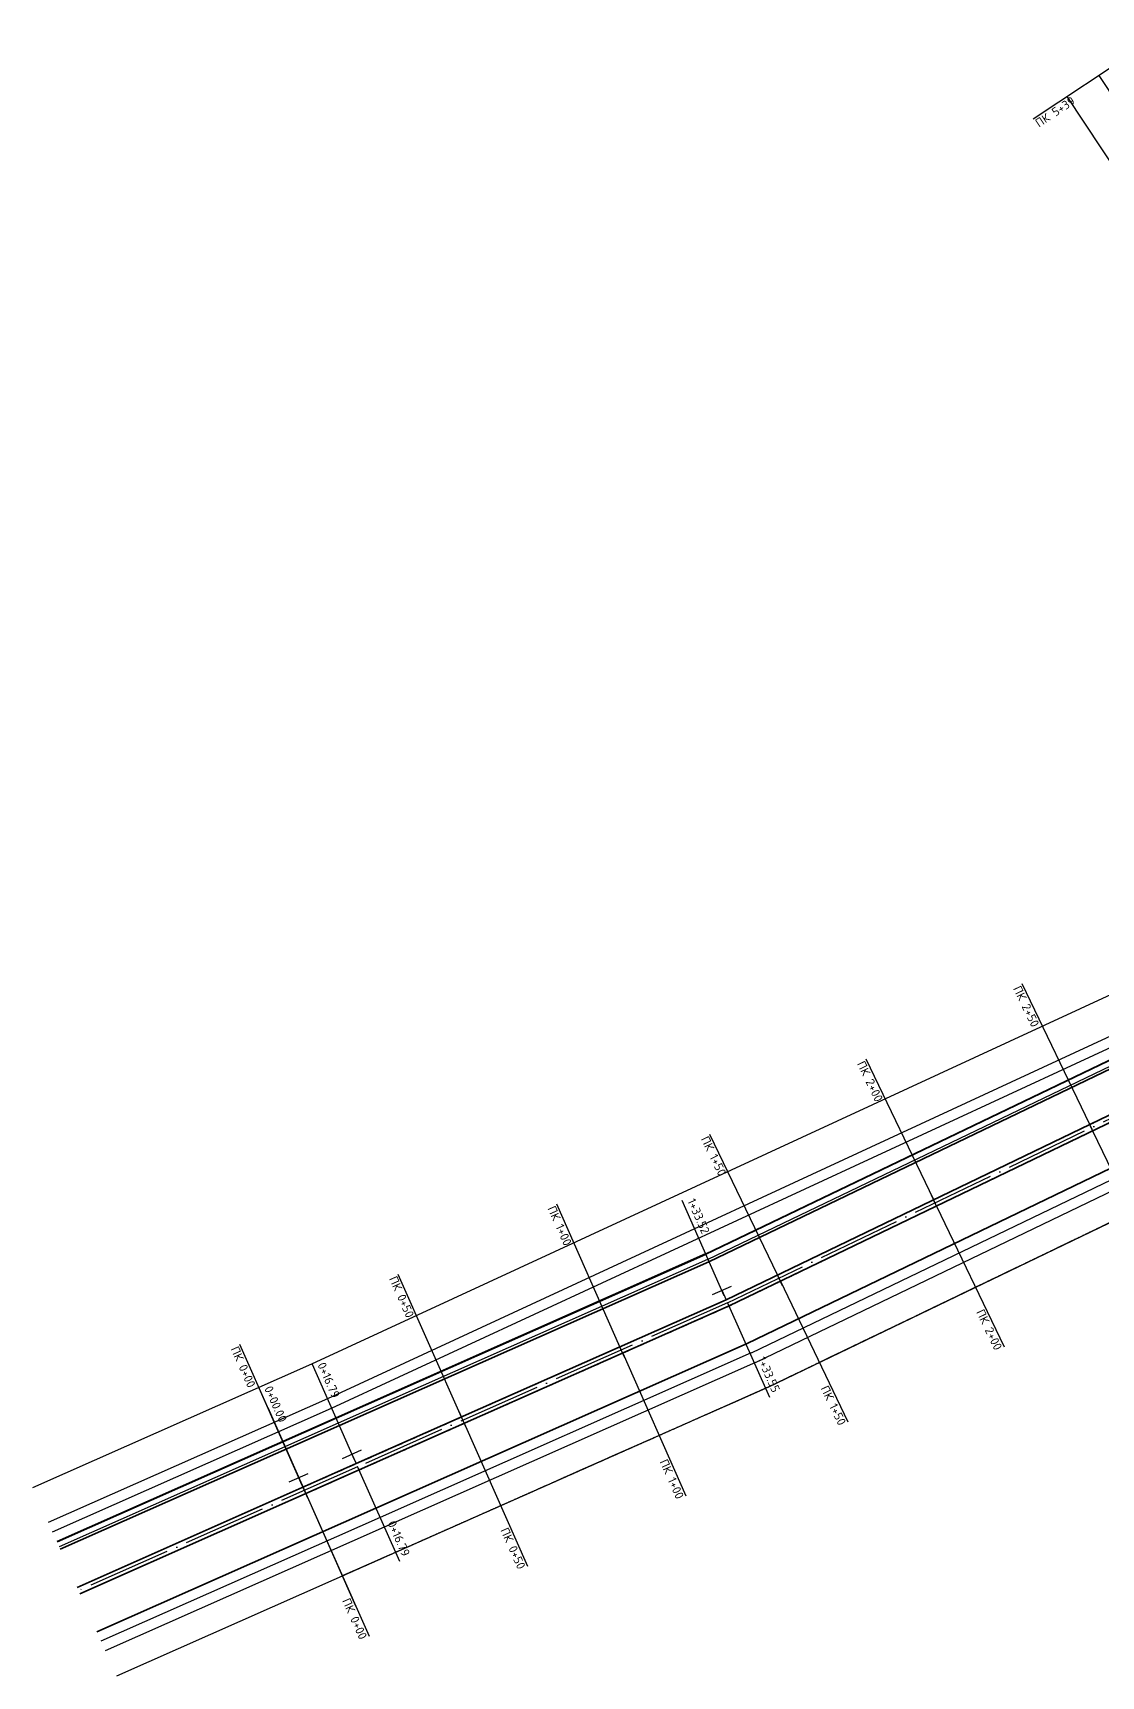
# Model space of a CAD drawing. Header units: metres. Extents: x 3784 to 6278, y 2136 to 3282.
# Drawn here: x 3783.8 to 4092.1, y 2136.1 to 2610 of the extents above; entities that cross this region are included whole.
import ezdxf

# ---------------------------------------------------------------- set-up
doc = ezdxf.new("R2010")
doc.units = ezdxf.units.M
for name, pattern in [('ACAD_ISO04W100', [30, 24, -3, 0, -3]), ('CENTER', [2, 1.25, -0.25, 0.25, -0.25]), ('HIDDEN', [0.375, 0.25, -0.125])]:
    doc.linetypes.add(name, pattern=pattern)
for name, color, linetype in [('C-ROAD-CORR', 5, 'Continuous'), ('C-ROAD-LINE', 1, 'Continuous'), ('C-ROAD-TEXT', 11, 'Continuous'), ('дорога', 7, 'Continuous'), ('Трасса_Броварський проспект_1-C-ROAD-TEXT', 1, 'Continuous'), ('Трасса_Броварський проспект_2-C-ROAD-TEXT', 11, 'Continuous'), ('Трасса_естакада-C-ROAD-TEXT', 11, 'Continuous')]:
    doc.layers.add(name, color=color, linetype=linetype)
doc.styles.add('СПДС', font='isocpeur.ttf')

# ---------------------------------------------------------------- blocks, each defined once
blk = doc.blocks.new('НачКонКруговой')
for points in [[(-1.5, 1.5), (1.5, 1.5)], [(0, 1.5), (0, 0)]]:
    blk.add_lwpolyline(points)

msp = doc.modelspace()

# ---------------------------------------------------------------- linework, layer by layer
at = {"layer": 'C-ROAD-CORR', "color": 5, "linetype": 'Continuous', "lineweight": -3}
msp.add_polyline3d([(4095, 2267.08, 108.16), (4091.89, 2265.59, 108.24), (4087.38, 2263.42, 108.34), (4085.99, 2262.75, 108.36), (4082.88, 2261.25, 108.43), (4078.37, 2259.08, 108.5), (4076.98, 2258.41, 108.53), (4073.87, 2256.91, 108.57), (4069.36, 2254.74, 108.63), (4067.97, 2254.07, 108.65), (4064.86, 2252.58, 108.68), (4063.71, 2252.02, 108.69), (4058.96, 2249.74, 108.74), (4055.84, 2248.24, 108.77), (4049.95, 2245.4, 108.82), (4040.94, 2241.06, 108.91), (4037.82, 2239.56, 108.94), (4031.93, 2236.73, 108.99), (4023.12, 2232.49, 109.07), (4022.91, 2232.39, 109.08), (4019.8, 2230.89, 109.1), (4015.3, 2228.72, 109.13), (4013.9, 2228.05, 109.14), (4010.79, 2226.55, 109.15), (4006.29, 2224.38, 109.16), (4004.89, 2223.71, 109.16), (4004.14, 2223.35, 109.16), (4001.78, 2222.22, 109.16), (3997.28, 2220.05, 109.15), (3996, 2219.43, 109.15), (3996, 2219.43, 109.15), (3995.59, 2219.25, 109.15), (3995.48, 2219.2, 109.15), (3995.22, 2219.09, 109.15), (3991.97, 2217.65, 109.13), (3987.4, 2215.62, 109.1), (3986.34, 2215.15, 109.09), (3982.83, 2213.6, 109.06), (3978.26, 2211.57, 109.01), (3977.19, 2211.1, 109), (3973.69, 2209.55, 108.95), (3969.12, 2207.52, 108.88), (3968.05, 2207.05, 108.86), (3964.55, 2205.49, 108.8), (3961.84, 2204.29, 108.75), (3958.91, 2203, 108.69), (3950.13, 2199.11, 108.51), (3949.77, 2198.94, 108.51), (3946.26, 2197.39, 108.43), (3941.69, 2195.37, 108.33), (3940.62, 2194.89, 108.3), (3937.12, 2193.34, 108.21), (3932.55, 2191.31, 108.09), (3931.48, 2190.84, 108.06), (3927.98, 2189.29, 107.95), (3923.4, 2187.26, 107.81), (3922.34, 2186.79, 107.77), (3918.83, 2185.24, 107.66), (3914.26, 2183.21, 107.49), (3913.2, 2182.74, 107.45), (3909.69, 2181.19, 107.32), (3905.12, 2179.16, 107.13), (3904.05, 2178.69, 107.09), (3903.54, 2178.46, 107.07), (3894.91, 2174.64, 106.7), (3891.41, 2173.08, 106.55), (3888.47, 2171.78, 106.43), (3885.77, 2170.58, 106.31), (3876.62, 2166.53, 105.93), (3873.12, 2164.98, 105.78)], dxfattribs=at)
at = {"layer": 'C-ROAD-CORR', "color": 160, "linetype": 'HIDDEN', "lineweight": -3}
msp.add_polyline3d([(4095, 2267.08, 108.11), (4091.89, 2265.59, 108.19), (4087.38, 2263.42, 108.29), (4085.99, 2262.75, 108.31), (4082.88, 2261.25, 108.38), (4078.37, 2259.08, 108.45), (4076.98, 2258.41, 108.48), (4073.87, 2256.91, 108.52), (4069.36, 2254.74, 108.58), (4067.97, 2254.07, 108.6), (4064.86, 2252.58, 108.63), (4063.71, 2252.02, 108.64), (4058.96, 2249.74, 108.69), (4055.84, 2248.24, 108.72), (4049.95, 2245.4, 108.77), (4040.94, 2241.06, 108.86), (4037.82, 2239.56, 108.89), (4031.93, 2236.73, 108.94), (4023.12, 2232.49, 109.02), (4022.91, 2232.39, 109.03), (4019.8, 2230.89, 109.05), (4015.3, 2228.72, 109.08), (4013.9, 2228.05, 109.09), (4010.79, 2226.55, 109.1), (4006.29, 2224.38, 109.11), (4004.89, 2223.71, 109.11), (4004.14, 2223.35, 109.11), (4001.78, 2222.22, 109.11), (3997.28, 2220.05, 109.1), (3996, 2219.43, 109.1), (3996, 2219.43, 109.1), (3995.59, 2219.25, 109.1), (3995.48, 2219.2, 109.1), (3995.22, 2219.09, 109.1), (3991.97, 2217.65, 109.08), (3987.4, 2215.62, 109.05), (3986.34, 2215.15, 109.04), (3982.83, 2213.6, 109.01), (3978.26, 2211.57, 108.96), (3977.19, 2211.1, 108.95), (3973.69, 2209.55, 108.9), (3969.12, 2207.52, 108.83), (3968.05, 2207.05, 108.81), (3964.55, 2205.49, 108.75), (3961.84, 2204.29, 108.7), (3958.91, 2203, 108.64), (3950.13, 2199.11, 108.46), (3949.77, 2198.94, 108.46), (3946.26, 2197.39, 108.38), (3941.69, 2195.37, 108.28), (3940.62, 2194.89, 108.25), (3937.12, 2193.34, 108.16), (3932.55, 2191.31, 108.04), (3931.48, 2190.84, 108.01), (3927.98, 2189.29, 107.9), (3923.4, 2187.26, 107.76), (3922.34, 2186.79, 107.72), (3918.83, 2185.24, 107.61), (3914.26, 2183.21, 107.44), (3913.2, 2182.74, 107.4), (3909.69, 2181.19, 107.27), (3905.12, 2179.16, 107.08), (3904.05, 2178.69, 107.04), (3903.54, 2178.46, 107.02), (3894.91, 2174.64, 106.65), (3891.41, 2173.08, 106.5), (3888.47, 2171.78, 106.38), (3885.77, 2170.58, 106.26), (3876.62, 2166.53, 105.88), (3873.12, 2164.98, 105.73)], dxfattribs=at)
at = {"layer": 'C-ROAD-LINE', "color": 1, "linetype": 'CENTER', "lineweight": 30, "flags": 128}
for points in [[(3861.78, 2190.58), (3877.12, 2197.38), (3983.86, 2244.66), (4113.18, 2306.91), (4207.2, 2351.91), (4321.34, 2402.9), (4420.2, 2448.78), (4499.9, 2483.77), (4601.19, 2525.51), (4609.82, 2529.34)], [(3862.59, 2188.75), (3877.94, 2195.55), (3984.7, 2242.85), (4114.05, 2305.11), (4208.04, 2350.1), (4322.17, 2401.08), (4421.04, 2446.96), (4500.69, 2481.92), (4601.98, 2523.68), (4610.63, 2527.51)]]:
    msp.add_lwpolyline(points, dxfattribs=at)
at = {"layer": 'C-ROAD-TEXT', "color": 11, "linetype": 'Continuous', "lineweight": -3}
for p, q in [((3983.35, 2245.81), (3971.2, 2273.23)), ((3984.19, 2243.99), (3996.34, 2216.56)), ((3876.62, 2198.52), (3864.47, 2225.95)), ((3861.27, 2191.72), (3849.12, 2219.15)), ((3877.43, 2196.69), (3889.58, 2169.27))]:
    msp.add_line(p, q, dxfattribs=at)
at = {"layer": 'дорога'}
for points in [[(3978.51, 2256.24), (4107.1, 2317.99, 0.024423), (4108.56, 2318.78), (4134.26, 2334.36, -0.024736), (4135.73, 2335.16), (4191.68, 2361.94, 0.291364), (4201.34, 2377.44), (4201.15, 2396.28), (4198.69, 2407.99), (4188.77, 2439.19), (4176.26, 2474.15), (4166.66, 2497.04), (4157.42, 2511.41), (4132.91, 2549.24), (4097.88, 2602.03)], [(4091.42, 2597.74), (4126.43, 2544.99), (4150.91, 2507.21), (4159.77, 2493.42), (4169.03, 2471.34), (4181.42, 2436.71), (4191.19, 2406.01), (4193.41, 2395.44), (4193.54, 2382.3, -0.291365), (4183.88, 2366.8), (4132.68, 2342.29, 0.024301), (4131.23, 2341.51), (4104.28, 2325.22, -0.027527), (4102.63, 2324.35), (3868.82, 2216.12), (3788.28, 2180.44)], [(4096.63, 2601.2), (4131.65, 2548.42), (4156.16, 2510.6), (4165.33, 2496.34), (4174.86, 2473.6), (4187.34, 2438.71), (4197.24, 2407.61), (4199.66, 2396.12), (4199.83, 2378.38, -0.291365), (4190.17, 2362.88), (4135.21, 2336.57, 0.024591), (4133.74, 2335.78), (4107.71, 2320.01, -0.02431), (4106.26, 2319.22), (3977.86, 2257.59)], [(3783.82, 2190.5), (3864.37, 2226.18), (4096.33, 2333.37, 0.028386), (4098.03, 2334.28), (4125.28, 2350.85, -0.025003), (4126.78, 2351.66), (4172.81, 2373.7, 0.291364), (4182.47, 2389.2), (4182.42, 2394.24), (4180.54, 2403.21), (4171, 2433.19), (4158.77, 2467.36), (4150, 2488.28), (4141.67, 2501.25), (4117.23, 2538.96), (4082.26, 2591.66)], [(3789.49, 2177.7), (3870.04, 2213.38), (4104.32, 2321.87, 0.027559), (4105.98, 2322.75), (4132.51, 2338.8, -0.024374), (4133.97, 2339.58), (4186.87, 2364.9)]]:
    msp.add_lwpolyline(points, format="xyb", dxfattribs=at)
at = {"layer": 'дорога', "ltscale": 0.5}
msp.add_lwpolyline([(3977.75, 2257.82), (4106.11, 2319.43, 0.02432), (4107.57, 2320.21), (4133.65, 2336.02, -0.024595), (4135.12, 2336.81), (4189.92, 2363.04, 0.291365), (4199.58, 2378.54), (4199.41, 2396.09), (4197, 2407.54), (4187.11, 2438.63), (4174.63, 2473.51), (4165.1, 2496.22), (4155.95, 2510.47), (4131.45, 2548.28), (4096.42, 2601.06)], format="xyb", dxfattribs=at)
at = {"layer": 'дорога', "color": 7, "lineweight": 35}
msp.add_lwpolyline([(4135.22, 2334.09), (4108.99, 2318.16, -0.024491), (4107.53, 2317.37), (3978.84, 2255.56)], format="xyb", dxfattribs=at)
at = {"layer": 'дорога', "lineweight": 35}
for points in [[(3983.86, 2244.66), (4113.18, 2306.91)], [(3984.7, 2242.85), (4114.05, 2305.11)], [(3983.86, 2244.66), (3877.12, 2197.38), (3796.58, 2161.7)], [(3984.7, 2242.85), (3877.94, 2195.55), (3797.39, 2159.87)]]:
    msp.add_lwpolyline(points, dxfattribs=at)
at = {"layer": 'дорога', "linetype": 'ACAD_ISO04W100'}
for points in [[(3984.29, 2243.76), (4113.61, 2306.01)], [(3984.29, 2243.76), (3877.53, 2196.47), (3796.98, 2160.78)]]:
    msp.add_lwpolyline(points, dxfattribs=at)
at = {"layer": 'дорога', "color": 7, "lineweight": 35}
for points in [[(3989.93, 2232.05), (4119.25, 2294.3)], [(3978.84, 2255.56), (3872.26, 2208.35), (3791.72, 2172.67)], [(3989.93, 2232.05), (3882.8, 2184.58), (3802.25, 2148.9)]]:
    msp.add_lwpolyline(points, dxfattribs=at)
at = {"layer": 'дорога'}
for points in [[(3991.23, 2229.34), (4120.55, 2291.59)], [(3992.53, 2226.64), (4121.85, 2288.89)], [(3996, 2219.43), (4125.29, 2281.67)], [(3977.82, 2257.85), (3871.25, 2210.64), (3790.71, 2174.96)], [(3977.93, 2257.62), (3871.35, 2210.41), (3790.81, 2174.73)], [(3978.53, 2256.25), (3871.96, 2209.04), (3791.42, 2173.36)], [(3991.14, 2229.31), (3884.01, 2181.84), (3803.47, 2146.15)], [(3992.36, 2226.56), (3885.23, 2179.09), (3804.68, 2143.41)], [(3996, 2219.43), (3888.47, 2171.78), (3807.92, 2136.1)], [(3851.61, 2213.54), (3876.93, 2156.37)]]:
    msp.add_lwpolyline(points, dxfattribs=at)
at = {"layer": 'Трасса_Броварський проспект_1-C-ROAD-TEXT', "color": 1, "linetype": 'Continuous', "lineweight": -3}
for p, q in [((4088.81, 2295.18), (4069.29, 2335.73)), ((4043.76, 2273.5), (4024.24, 2314.04)), ((3998.7, 2251.81), (3979.19, 2292.36)), ((3953.21, 2231.09), (3934.98, 2272.23)), ((3907.49, 2210.83), (3889.27, 2251.98)), ((3861.78, 2190.58), (3843.55, 2231.72))]:
    msp.add_line(p, q, dxfattribs=at)
at = {"layer": 'Трасса_Броварський проспект_1-C-ROAD-TEXT', "color": 1, "linetype": 'Continuous', "lineweight": 30}
for p, q in [((4089.46, 2293.83), (4088.16, 2296.53)), ((4044.41, 2272.14), (4043.11, 2274.85)), ((3999.36, 2250.46), (3998.05, 2253.16)), ((3953.82, 2229.71), (3952.6, 2232.46)), ((3908.1, 2209.46), (3906.89, 2212.2)), ((3862.39, 2189.21), (3861.17, 2191.95))]:
    msp.add_line(p, q, dxfattribs=at)
at = {"layer": 'Трасса_Броварський проспект_2-C-ROAD-TEXT', "color": 1, "linetype": 'Continuous', "lineweight": 30}
for p, q in [((4090.27, 2292), (4088.97, 2294.7)), ((4045.22, 2270.31), (4043.92, 2273.02)), ((4000.17, 2248.63), (3998.86, 2251.33)), ((3954.63, 2227.89), (3953.41, 2230.63)), ((3908.91, 2207.63), (3907.7, 2210.38)), ((3863.2, 2187.38), (3861.98, 2190.12))]:
    msp.add_line(p, q, dxfattribs=at)
at = {"layer": 'Трасса_Броварський проспект_2-C-ROAD-TEXT', "color": 1, "linetype": 'Continuous', "lineweight": -3}
for p, q in [((4089.62, 2293.35), (4109.14, 2252.8)), ((4044.57, 2271.67), (4064.08, 2231.12)), ((3999.52, 2249.98), (4019.03, 2209.43)), ((3954.02, 2229.26), (3972.25, 2188.11)), ((3908.3, 2209.01), (3926.53, 2167.86)), ((3862.59, 2188.75), (3880.82, 2147.61))]:
    msp.add_line(p, q, dxfattribs=at)
at = {"layer": 'Трасса_естакада-C-ROAD-TEXT', "color": 30, "linetype": 'Continuous', "lineweight": -3}
msp.add_line((4109.97, 2610.04), (4072.47, 2585.16), dxfattribs=at)

# ---------------------------------------------------------------- block references
at = {"layer": 'C-ROAD-TEXT', "color": 11, "linetype": 'Continuous', "lineweight": -3, "xscale": 2, "yscale": 2, "zscale": 2}
for p, rotation in [((3983.86, 2244.66), 23.89355825739934), ((3877.12, 2197.38), 23.89380298345861), ((3861.78, 2190.58), 23.89380298345861)]:
    msp.add_blockref('НачКонКруговой', p, dxfattribs=dict(at, rotation=rotation))

# ---------------------------------------------------------------- texts
at = {"layer": 'C-ROAD-TEXT', "color": 11, "linetype": 'Continuous', "lineweight": -3, "char_height": 2.5, "style": 'СПДС'}
for s, insert, attachment_point, rotation in [('1+33.52', (3972.6, 2273.17), 7, 293.8935), ('1+33.55', (3997.23, 2217.64), 9, 293.8938), ('0+16.79', (3865.86, 2225.89), 7, 293.8938), ('0+00.00', (3850.52, 2219.09), 7, 293.8938), ('0+16.79', (3890.47, 2170.34), 9, 293.8938)]:
    msp.add_mtext(s, dxfattribs=dict(at, insert=insert, attachment_point=attachment_point, rotation=rotation))
at = {"layer": 'Трасса_Броварський проспект_1-C-ROAD-TEXT', "color": 1, "linetype": 'Continuous', "lineweight": -3, "char_height": 2.5, "attachment_point": 1, "style": 'СПДС'}
for s, insert, rotation in [('ПК{\\fISOCPEUR|b0|i0|c204|p34; }2+50', (4068.84, 2335.51), 295.7031), ('ПК{\\fISOCPEUR|b0|i0|c204|p34; }2+00', (4023.79, 2313.83), 295.7031), ('ПК{\\fISOCPEUR|b0|i0|c204|p34; }1+50', (3978.74, 2292.14), 295.7031), ('ПК{\\fISOCPEUR|b0|i0|c204|p34; }1+00', (3934.52, 2272.03), 293.8935), ('ПК{\\fISOCPEUR|b0|i0|c204|p34; }0+50', (3888.81, 2251.77), 293.8935), ('ПК{\\fISOCPEUR|b0|i0|c204|p34; }0+00', (3843.09, 2231.52), 293.8938)]:
    msp.add_mtext(s, dxfattribs=dict(at, insert=insert, rotation=rotation))
at = {"layer": 'Трасса_Броварський проспект_2-C-ROAD-TEXT', "color": 1, "linetype": 'Continuous', "lineweight": -3, "char_height": 2.5, "attachment_point": 3, "style": 'СПДС'}
for s, insert, rotation in [('ПК{\\fISOCPEUR|b0|i0|c204|p34; }2+00', (4063.63, 2230.9), 295.703), ('ПК{\\fISOCPEUR|b0|i0|c204|p34; }1+50', (4018.58, 2209.22), 295.703), ('ПК{\\fISOCPEUR|b0|i0|c204|p34; }1+00', (3971.79, 2187.91), 293.8938), ('ПК{\\fISOCPEUR|b0|i0|c204|p34; }0+50', (3926.07, 2167.66), 293.8938), ('ПК{\\fISOCPEUR|b0|i0|c204|p34; }0+00', (3880.36, 2147.41), 293.8938)]:
    msp.add_mtext(s, dxfattribs=dict(at, insert=insert, rotation=rotation))
at = {"layer": 'Трасса_естакада-C-ROAD-TEXT', "color": 30, "linetype": 'Continuous', "lineweight": -3, "insert": (4072.75, 2584.74), "char_height": 2.5, "attachment_point": 1, "rotation": 33.5671, "style": 'СПДС'}
msp.add_mtext('ПК{\\fISOCPEUR|b0|i0|c204|p34; }5+39', dxfattribs=at)

doc.saveas('drawing.dxf')
